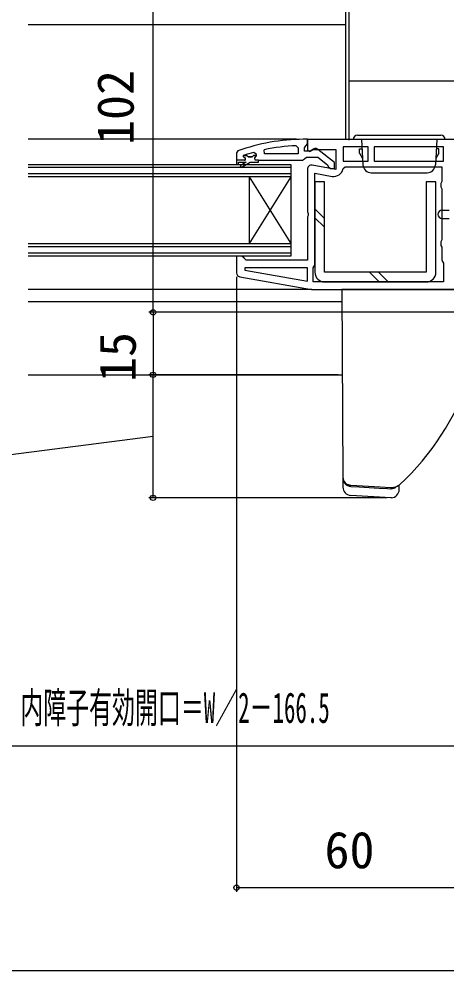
# Model space of a CAD drawing. Units: millimetres, scale not verified. Extents: x -526 to 524, y -783 to 779.
# Drawn here: x 109 to 211.6, y -640.8 to -412.4 of the extents above; entities that cross this region are included whole.
import ezdxf
from ezdxf.enums import TextEntityAlignment as Align

# ---------------------------------------------------------------- set-up
doc = ezdxf.new("R2010")
doc.units = ezdxf.units.MM
doc.header["$LTSCALE"] = 4
for name, color, linetype in [('0-2_YKK_11', 7, 'Continuous'), ('0-4_YKK_12', 2, 'Continuous'), ('0-5_YKK_13', 4, 'Continuous'), ('0-7_YKK_D', 6, 'Continuous')]:
    doc.layers.add(name, color=color, linetype=linetype)
doc.styles.add('ＭＳ ゴシック', font='')
doc.styles.get('ＭＳ ゴシック').set_extended_font_data('MS Gothic')

msp = doc.modelspace()

# ---------------------------------------------------------------- linework, layer by layer
at = {"layer": '0-2_YKK_11'}
for points in [[(175.433, -442.834), (175.953, -443.334), (175.953, -444.798)], [(179.254, -443.898), (178.854, -444.098), (177.453, -444.098), (177.453, -443.298), (177.803, -442.821), (178.153, -442.344), (178.153, -441.298), (177.153, -441.298)], [(236.157, -441.3), (178.157, -441.3), (178.157, -443.923), (178.733, -444.242), (179.6, -443.7), (184.957, -443.7), (184.957, -448.507), (179.331, -447.515)], [(161.482, -444.077), (161.153, -444.547), (161.153, -447.298), (161.653, -447.298), (161.653, -446.798), (163.453, -446.798), (162.009, -447.631), (162.259, -448.064), (164.453, -446.798), (166.453, -446.798), (166.453, -446.298), (165.653, -446.298), (165.578, -445.707), (165.953, -445.223), (165.953, -445.198), (165.953, -444.903), (165.319, -444.421)], [(162.888, -445.171), (162.837, -445.198), (163.659, -445.198), (163.957, -445.46), (164.949, -445.46), (165.247, -445.198), (165.953, -445.198), (165.247, -445.198), (164.949, -445.46), (163.957, -445.46), (163.659, -445.198), (162.753, -445.198), (162.753, -445.398), (163.053, -445.698)], [(166.453, -446.298), (176.999, -446.298), (177.476, -445.948), (177.953, -445.598), (180.65, -445.598), (182.961, -447.403), (183.153, -447.798), (183.653, -448.298), (184.653, -448.298), (184.653, -446.822), (180.671, -443.711)], [(175.953, -444.798), (167.9, -444.798), (167.794, -443.809)], [(163.053, -446.298), (161.153, -446.298), (161.153, -447.298), (161.653, -447.298), (161.653, -446.798), (163.453, -446.798), (162.009, -447.631), (162.259, -448.064), (164.453, -446.798), (166.453, -446.798), (166.453, -446.298)], [(178.157, -448.5), (178.157, -458.675), (178.344, -459.066), (178.344, -459.534), (178.157, -459.924), (178.157, -470.3), (163.457, -470.3), (162.957, -469.8), (162.457, -469.3), (161.157, -469.3), (161.157, -473.287)], [(210.757, -475.5), (179.557, -475.5), (179.557, -472.1), (179.757, -471.7), (179.957, -471.3), (179.957, -449.453), (184.057, -450.176)], [(186.722, -448.313), (187.214, -447.9), (210.357, -447.9), (210.357, -451.434), (210.107, -451.867), (210.107, -452.733), (210.357, -453.166), (210.357, -465.434), (210.107, -465.867), (210.107, -466.733), (210.357, -467.166), (210.357, -470.2), (210.557, -470.6), (210.757, -471), (210.757, -475.5)], [(161.983, -474.272), (179.157, -477.3), (236.157, -477.3)]]:
    msp.add_lwpolyline(points, dxfattribs=at)
for points in [[(186.757, -446.5), (192.757, -446.5), (192.757, -443.1), (186.757, -443.1)], [(194.157, -446.5), (210.757, -446.5), (210.757, -443.1), (194.157, -443.1)], [(163.138, -472.648), (178.157, -475.296), (178.157, -472.1), (163.186, -472.1)]]:
    msp.add_lwpolyline(points, close=True, dxfattribs=at)
for centre, radius, start, end in [((177.228, -487.298), 46, 90.09301, 110.0171), ((177.228, -487.298), 44.5, 92.31156, 102.23914), ((177.228, -487.298), 44.5, 105.52186, 108.79769), ((180.054, -444.498), 1, 51.91327, 143.1301), ((163.053, -445.998), 0.3, 269.99999, 90.00001), ((179.157, -448.5), 1, 80.00002, 180), ((184.457, -447.911), 2.3, 259.99998, 349.95029), ((162.157, -473.287), 1, 180.00004, 260.00002)]:
    msp.add_arc(centre, radius, start, end, dxfattribs=at)
at = {"layer": '0-4_YKK_12'}
for p, q in [((187.407, -441.296), (187.407, -410)), ((187.407, -413.8), (111.179, -413.8)), ((175.491, -441.296), (111.179, -441.296)), ((111.179, -447.298), (174.157, -447.298)), ((174.157, -447.298), (174.157, -469.298)), ((111.179, -447.998), (174.157, -447.998)), ((174.157, -449.598), (111.179, -449.598)), ((174.157, -450.298), (111.179, -450.298)), ((164.157, -450.298), (164.157, -466.298)), ((164.157, -450.298), (174.157, -466.298)), ((174.157, -450.298), (164.157, -466.298)), ((111.179, -466.298), (174.157, -466.298)), ((111.179, -466.998), (174.157, -466.998)), ((174.157, -468.598), (111.179, -468.598)), ((174.157, -469.298), (111.179, -469.298)), ((179.183, -477.3), (111.179, -477.3)), ((186.461, -480.3), (111.179, -480.3)), ((111.179, -497.8), (186.544, -497.8))]:
    msp.add_line(p, q, dxfattribs=at)
at = {"layer": '0-5_YKK_13'}
for p, q in [((188.157, -424.646), (188.157, -393.243)), ((188.157, -425.188), (188.157, -424.646)), ((188.157, -431.551), (188.157, -425.188)), ((239.157, -427.33), (188.157, -427.33)), ((188.157, -441.5), (188.157, -431.551)), ((190.157, -440.3), (210.157, -440.3)), ((211.157, -441.3), (189.157, -441.3)), ((191.157, -441.3), (191.477, -447.405)), ((209.157, -441.3), (208.837, -447.405)), ((190.657, -444.5), (190.657, -443.6)), ((190.657, -444.6), (190.657, -443.6)), ((190.657, -443.6), (191.277, -443.6)), ((190.657, -444.6), (191.397, -445.882)), ((209.657, -444.6), (208.917, -445.882)), ((209.657, -443.6), (209.036, -443.6)), ((209.657, -444.6), (209.657, -443.6)), ((193.474, -449.3), (206.84, -449.3)), ((179.957, -457.976), (182.257, -460.276)), ((210.457, -458.3), (212.157, -458.3)), ((179.957, -460.097), (182.257, -462.398)), ((210.457, -460.3), (212.157, -460.3)), ((193.059, -473.2), (195.359, -475.5)), ((195.18, -473.2), (197.48, -475.5)), ((182.257, -475.5), (206.657, -475.5)), ((217.507, -477.3), (186.446, -477.3)), ((186.446, -477.3), (186.661, -522.338)), ((186.661, -522.331), (186.661, -522.492)), ((186.661, -522.338), (186.661, -522.492)), ((186.661, -522.492), (186.661, -524.715)), ((188.539, -524.337), (188.539, -524.336)), ((188.545, -524.547), (188.583, -524.55)), ((198.085, -524.921), (198.085, -524.921)), ((200.161, -525.296), (200.161, -524.257)), ((200.326, -524.115), (200.322, -524.118)), ((200.329, -524.111), (200.326, -524.115))]:
    msp.add_line(p, q, dxfattribs=at)
for points in [[(208.957, -473.2), (208.957, -451.5), (206.657, -451.5), (206.657, -473.2), (182.257, -473.2), (182.257, -451.5), (179.957, -451.5), (179.957, -473.2)], [(188.539, -524.336), (188.397, -524.322), (188.255, -524.298), (188.116, -524.264), (187.979, -524.22), (187.846, -524.166), (187.717, -524.103), (187.593, -524.03), (187.475, -523.949), (187.363, -523.86), (187.257, -523.763), (187.159, -523.659), (187.068, -523.547), (186.985, -523.43), (186.912, -523.307), (186.846, -523.179), (186.793, -523.046)], [(198.085, -524.921), (195.571, -524.768), (188.539, -524.337)], [(188.583, -524.55), (190.579, -524.67), (195.359, -524.958)], [(195.359, -524.958), (197.355, -525.081), (198.161, -525.13)], [(200.034, -524.352), (199.686, -524.575), (199.306, -524.741), (198.909, -524.859), (198.499, -524.918), (198.085, -524.921)], [(200.322, -524.118), (200.054, -524.341), (199.764, -524.529), (199.454, -524.683), (199.124, -524.801), (198.785, -524.88), (198.439, -524.919), (198.088, -524.918)], [(198.161, -525.13), (198.168, -525.13), (198.277, -525.123)], [(198.284, -527.293), (198.161, -527.3), (188.539, -526.712)]]:
    msp.add_lwpolyline(points, dxfattribs=at)
for centre, radius, start, end in [((190.157, -441.3), 1, 90, 180), ((210.157, -441.3), 1, 0, 90), ((193.474, -447.3), 2, 183, 270), ((206.84, -447.3), 2, 270, 357), ((210.457, -459.3), 1, 90, 270), ((182.257, -473.2), 2.3, 179.99915, 269.99915), ((206.657, -473.2), 2.3, 269.99915, 359.99915), ((156.534, -477.443), 64, 313.1812, 340.86823), ((188.661, -522.551), 2, 180, 266.6605), ((188.66, -522.336), 1.998, 180.04335, 266.55079), ((188.661, -524.715), 2, 180, 266.5), ((198.161, -523.127), 2, 273.32286, 307.57296), ((198.161, -525.296), 2, 273.5, 0)]:
    msp.add_arc(centre, radius, start, end, dxfattribs=at)
at = {"layer": '0-7_YKK_D'}
for p, q in [((141.157, -482.8), (141.157, -380.8)), ((161.157, -474.309), (161.157, -621.801)), ((238.357, -482.8), (140.157, -482.8)), ((238.357, -482.8), (140.157, -482.8)), ((141.157, -482.8), (141.157, -497.8)), ((185.544, -497.8), (140.157, -497.8)), ((185.544, -497.8), (140.157, -497.8)), ((141.157, -527.3), (141.157, -497.8)), ((197.161, -527.3), (140.157, -527.3)), ((103.657, -586.8), (221.161, -586.8)), ((161.157, -620.801), (221.161, -620.801)), ((210.661, -640.801), (-208.305, -640.801)), ((221.161, -640.801), (202.975, -640.801))]:
    msp.add_line(p, q, dxfattribs=at)
msp.add_lwpolyline([(141.157, -512.55), (93.327, -518.783), (93.327, -636.987)], dxfattribs=at)
for centre in [(141.157, -482.8), (141.157, -482.8), (141.157, -497.8), (141.157, -497.8), (141.157, -527.3), (161.157, -620.801)]:
    msp.add_circle(centre, 0.637, dxfattribs=at)

# ---------------------------------------------------------------- texts
at = {"layer": '0-7_YKK_D', "style": 'ＭＳ ゴシック'}
for s, p in [('102', (139.157, -442.637)), ('15', (139.657, -499.505))]:
    msp.add_text(s, height=8.798, rotation=90, dxfattribs=at).set_placement(p, align=Align.BOTTOM_LEFT)
at = {"layer": '0-7_YKK_D', "style": 'ＭＳ ゴシック', "width": 0.55}
msp.add_text('内障子有効開口＝W／2－166.5', height=7.331, dxfattribs=at).set_placement((109.316, -583.493), align=Align.BOTTOM_LEFT)
at = {"layer": '0-7_YKK_D', "style": 'ＭＳ ゴシック'}
msp.add_text('60', height=8.798, dxfattribs=at).set_placement((182.262, -618.801), align=Align.BOTTOM_LEFT)

doc.saveas('drawing.dxf')
